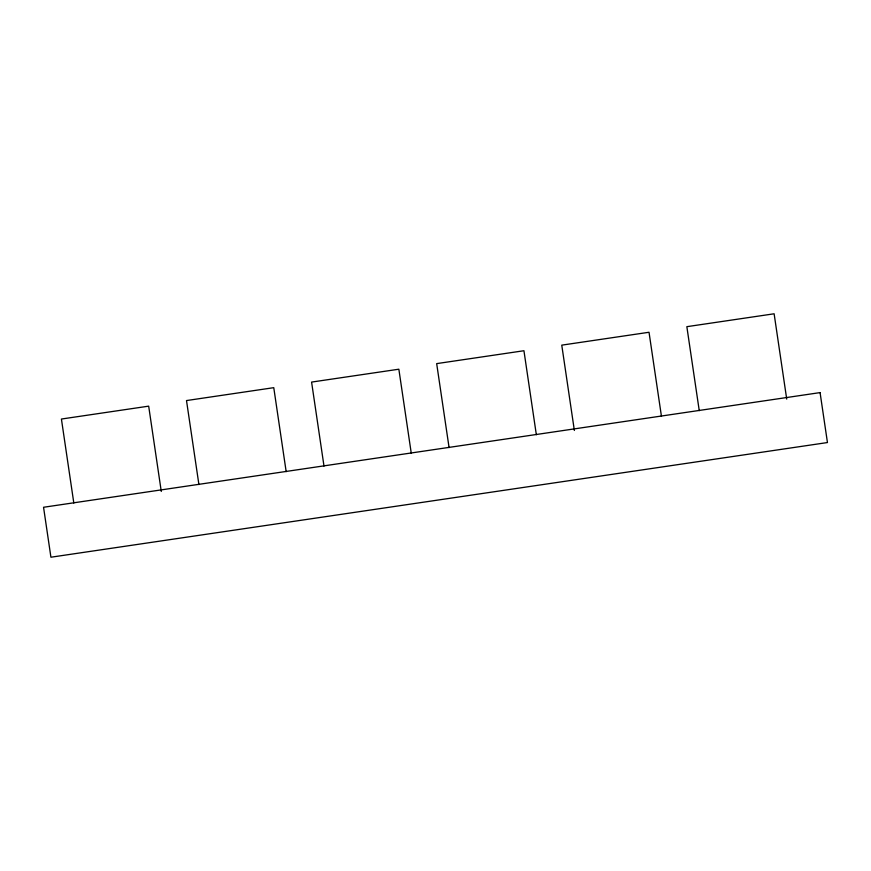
<?xml version="1.0" encoding="UTF-8"?>
<svg xmlns="http://www.w3.org/2000/svg" width="871" height="871" viewBox="0 0 871 871"><rect width="100%" height="100%" fill="white"/><g stroke="black" fill="none" stroke-linecap="round" stroke-linejoin="round"><path stroke-width="1.31" d="M786.72 399.103L774.123 313.789L686.849 326.679L699.25 410.655M661.437 416.24L649.026 332.265L561.762 345.145L574.359 430.459M536.34 434.716L523.939 350.73L436.676 363.621L449.077 447.607M411.254 453.181L398.853 369.206L311.589 382.086L323.99 466.072M286.167 471.657L273.766 387.671L186.503 400.562L198.904 484.548M161.277 491.462L148.68 406.147L61.416 419.038L73.817 503.013M820.079 392.603L43.55 507.27L50.921 557.211L827.45 442.544L820.079 392.603"/></g></svg>
